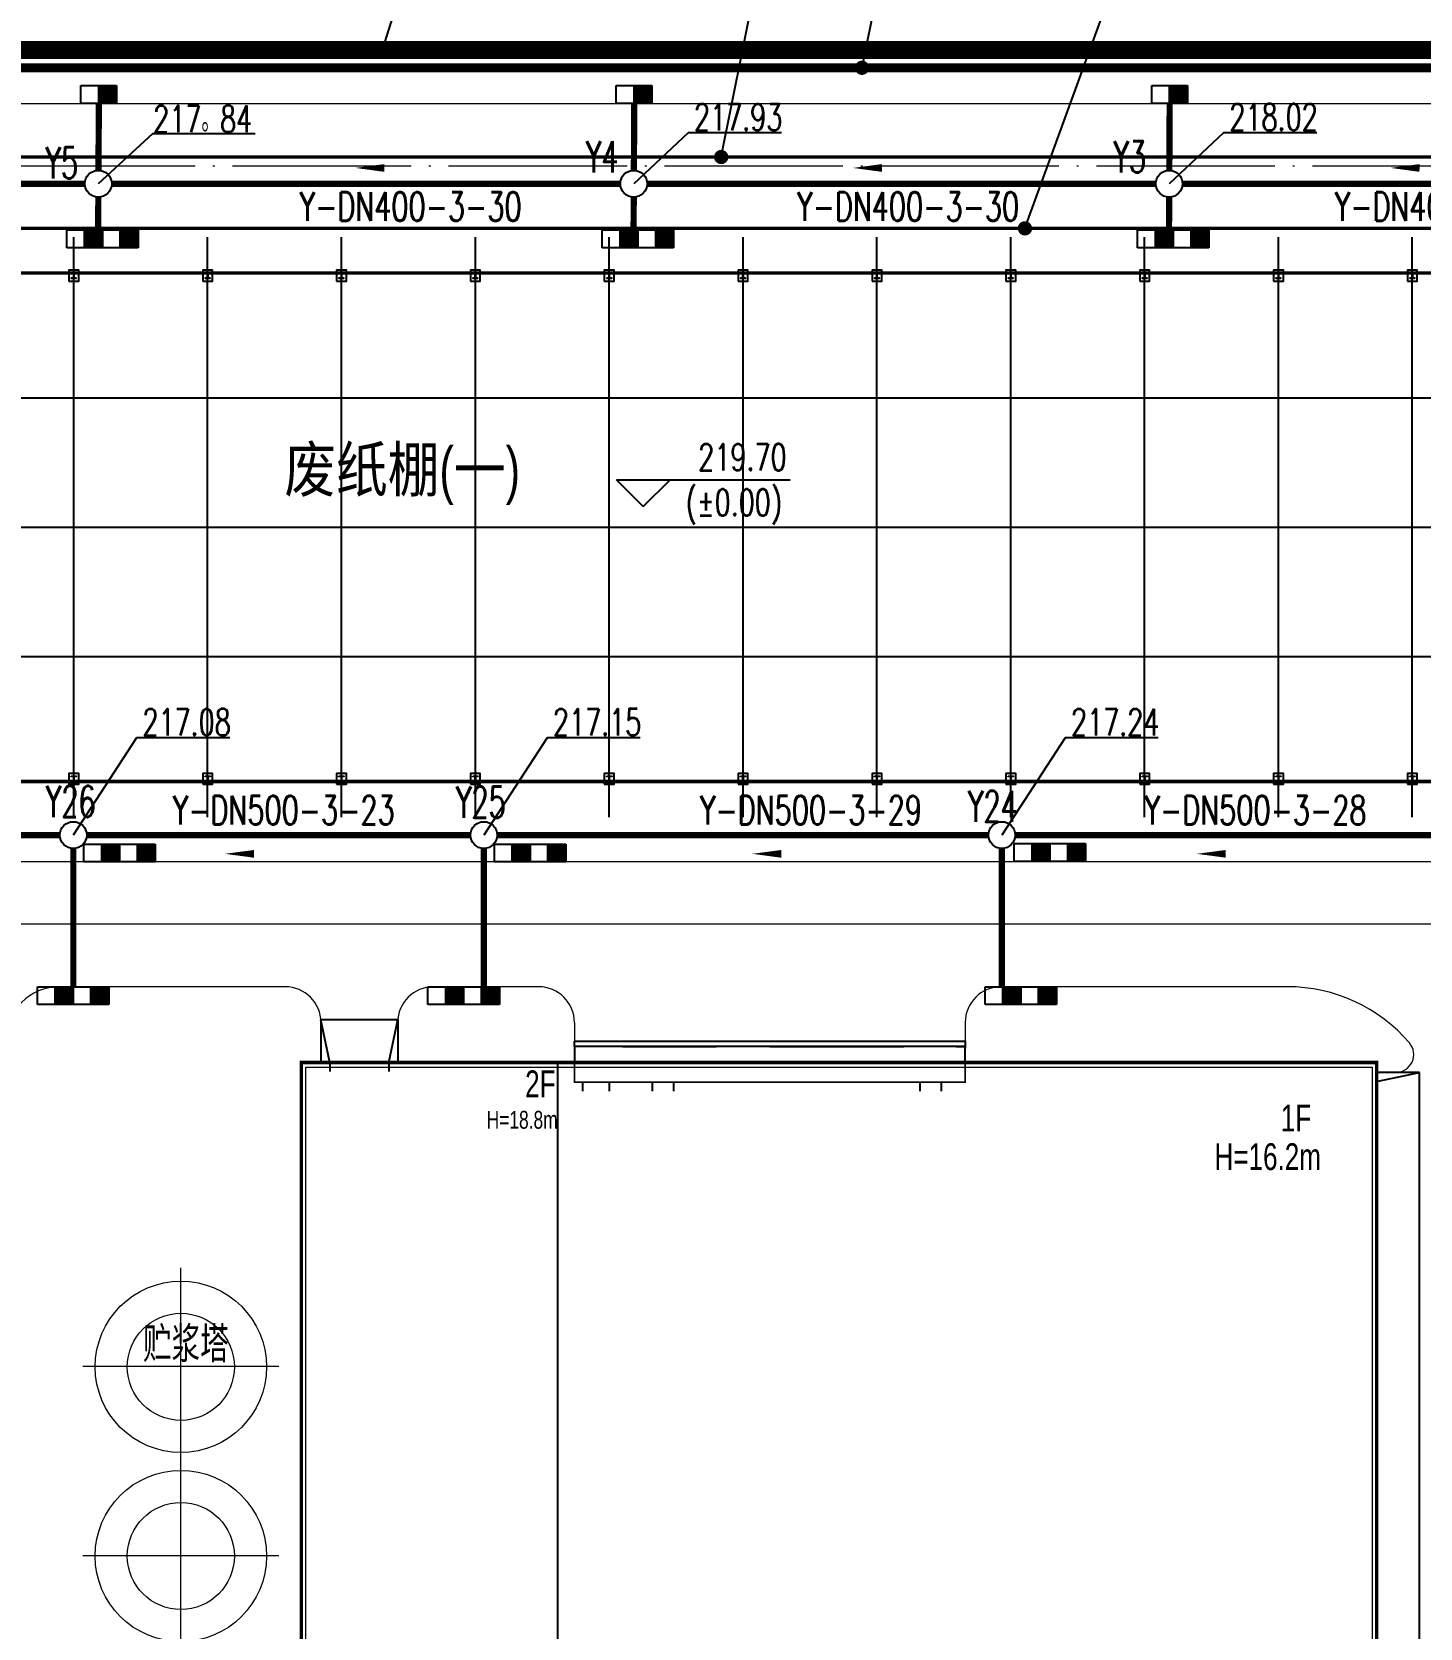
# Model space of a CAD drawing. Header units: metres. Extents: x 497246 to 997717, y 2998582 to 5998198.
# Drawn here: x 500429.8 to 500507.6, y 2999165.9 to 2999255.3 of the extents above; entities that cross this region are included whole.
import ezdxf
from ezdxf.enums import TextEntityAlignment as Align

# ---------------------------------------------------------------- set-up
doc = ezdxf.new("R2010")
doc.units = ezdxf.units.M
doc.header["$LTSCALE"] = 1000
for name, pattern in [('ACAD_ISO05W100', [34, 24, -3, 0.5, -3, 0.5, -3]), ('CENTER', [2, 1.25, -0.25, 0.25, -0.25]), ('DASH', [0.35, 0.25, -0.1]), ('DASHED', [19.05, 12.7, -6.35]), ('DOTE', [2.42, 2, -0.2, 0.02, -0.2]), ('HIDDEN', [0.375, 0.25, -0.125]), ('PHANTOM2', [31.75, 15.875, -3.175, 3.175, -3.175, 3.175, -3.175])]:
    doc.linetypes.add(name, pattern=pattern)
doc.layers.get('0').update_dxf_attribs({"linetype": 'CONTINUOUS'})
for name, color, linetype in [('COLUMN', 9, 'CONTINUOUS'), ('DIM_LEAD', 3, 'CONTINUOUS'), ('DOTE', 1, 'CENTER'), ('PIPE-雨水', 4, 'CONTINUOUS'), ('RD-红线', 7, 'CONTINUOUS'), ('TEXT_雨水', 7, 'CONTINUOUS'), ('TWT_雨水口', 4, 'CONTINUOUS'), ('WELL_雨水', 4, 'CONTINUOUS'), ('围墙', 6, 'FENCELINE2'), ('图例层', 7, 'CONTINUOUS'), ('建筑', 7, 'CONTINUOUS'), ('建筑门坡散水', 9, 'CONTINUOUS'), ('文字', 255, 'CONTINUOUS'), ('新建建筑', 2, 'CONTINUOUS'), ('用地边界', 7, 'CONTINUOUS'), ('红线', 1, 'PHANTOM2'), ('雨水标注', 100, 'CONTINUOUS')]:
    doc.layers.add(name, color=color, linetype=linetype)
doc.layers.add('建筑轴线', color=1, linetype='DOTE', lineweight=15, plot=False)
for name, color, linetype, lineweight in [('细线', 7, 'CONTINUOUS', 18), ('设备', 253, 'CONTINUOUS', 15), ('道路', 4, 'CONTINUOUS', 15), ('道路中线', 1, 'DOTE', 13)]:
    doc.layers.add(name, color=color, linetype=linetype, lineweight=lineweight)
doc.styles.add('_HZTXT', font='txt.shx', dxfattribs={"width": 0.8, "bigfont": 'HZTXT.shx'})
doc.styles.add('_TCH_DIM', font='SIMPLEX', dxfattribs={"bigfont": 'GBCBIG'})
doc.styles.add('_TWT_WELL', font='SIMPLEX', dxfattribs={"width": 0.8, "height": 3.5, "bigfont": 'HZTXT'})
doc.styles.add('HZTXT', font='txt', dxfattribs={"width": 0.7, "bigfont": 'HZTXT'})
doc.styles.add('TG_LINETYPE', font='SIMPLEX', dxfattribs={"width": 0.8, "height": 3, "bigfont": 'HZTXT'})
doc.styles.add('亨利项目总图布置_2022_8_8_t3--03$0$亨利项目总图布置_2022_8_8_t3--02$0$CEC', font='ARIALN.TTF')
doc.linetypes.add('FENCELINE2', pattern='A,6.35,-2.54,[132,ltypeshp.shx,S=2.54,R=0,X=-2.54,Y=0],-2.54,25.4', length=36.83)
doc.linetypes.add('TG_Y', pattern='A,2,-0.3,["Y",TG_LINETYPE,S=0.1,R=0,X=-0.23,Y=-0.15],0', length=2.3)

# ---------------------------------------------------------------- blocks, each defined once
blk = doc.blocks.new('A$C8b354ef7')
at = {"layer": '设备', "color": 1, "linetype": 'DOTE'}
for p, q in [((5.487, 0), (5.487, 11.015)), ((0, 5.508), (10.975, 5.508))]:
    blk.add_line(p, q, dxfattribs=at)
at = {"layer": '设备'}
blk.add_circle((5.487, 5.475), 4.8, dxfattribs=at)
at = {"layer": '设备', "linetype": 'HIDDEN'}
blk.add_circle((5.487, 5.475), 3, dxfattribs=at)
blk = doc.blocks.new('$TwtSys$00000187')
blk.add_circle((0, 0), 0.5)
blk = doc.blocks.new('$TwtSys$00000424')
for p, q in [((-500, 250), (500, 250)), ((-500, -250), (-500, 250)), ((0, -250), (0, 250)), ((500, 250), (500, -250)), ((500, -250), (-500, -250))]:
    blk.add_line(p, q)
blk.add_solid([(0, 250), (500, 250), (0, -250), (500, -250)])
blk = doc.blocks.new('$TwtSys$00000425')
for p, q in [((-1000, -250), (-1000, 250)), ((-1000, 250), (0, 250)), ((-500, -250), (-500, 250)), ((0, 250), (1000, 250)), ((0, 250), (0, -250)), ((0, -250), (0, 250)), ((500, -250), (500, 250)), ((1000, 250), (1000, -250)), ((0, -250), (-1000, -250)), ((1000, -250), (0, -250))]:
    blk.add_line(p, q)
for points in [[(-500, 250), (0, 250), (-500, -250), (0, -250)], [(500, 250), (1000, 250), (500, -250), (1000, -250)]]:
    blk.add_solid(points)

msp = doc.modelspace()

# ---------------------------------------------------------------- linework, layer by layer
at = {"color": 0}
msp.add_line((500459.255, 2999197.583), (500459.255, 2999127.083), dxfattribs=at)
at = {"layer": 'COLUMN', "color": 7}
for points in [[(500431.88, 2999241.383), (500432.43, 2999241.383), (500432.43, 2999241.983), (500431.88, 2999241.983)], [(500439.38, 2999241.383), (500439.93, 2999241.383), (500439.93, 2999241.983), (500439.38, 2999241.983)], [(500446.88, 2999241.383), (500447.43, 2999241.383), (500447.43, 2999241.983), (500446.88, 2999241.983)], [(500454.38, 2999241.383), (500454.93, 2999241.383), (500454.93, 2999241.983), (500454.38, 2999241.983)], [(500461.88, 2999241.383), (500462.43, 2999241.383), (500462.43, 2999241.983), (500461.88, 2999241.983)], [(500469.38, 2999241.383), (500469.93, 2999241.383), (500469.93, 2999241.983), (500469.38, 2999241.983)], [(500476.88, 2999241.383), (500477.43, 2999241.383), (500477.43, 2999241.983), (500476.88, 2999241.983)], [(500484.38, 2999241.383), (500484.93, 2999241.383), (500484.93, 2999241.983), (500484.38, 2999241.983)], [(500491.88, 2999241.383), (500492.43, 2999241.383), (500492.43, 2999241.983), (500491.88, 2999241.983)], [(500499.38, 2999241.383), (500499.93, 2999241.383), (500499.93, 2999241.983), (500499.38, 2999241.983)], [(500506.88, 2999241.383), (500507.43, 2999241.383), (500507.43, 2999241.983), (500506.88, 2999241.983)], [(500431.88, 2999213.183), (500432.43, 2999213.183), (500432.43, 2999213.783), (500431.88, 2999213.783)], [(500439.38, 2999213.183), (500439.93, 2999213.183), (500439.93, 2999213.783), (500439.38, 2999213.783)], [(500446.88, 2999213.183), (500447.43, 2999213.183), (500447.43, 2999213.783), (500446.88, 2999213.783)], [(500454.38, 2999213.183), (500454.93, 2999213.183), (500454.93, 2999213.783), (500454.38, 2999213.783)], [(500461.88, 2999213.183), (500462.43, 2999213.183), (500462.43, 2999213.783), (500461.88, 2999213.783)], [(500469.38, 2999213.183), (500469.93, 2999213.183), (500469.93, 2999213.783), (500469.38, 2999213.783)], [(500476.88, 2999213.183), (500477.43, 2999213.183), (500477.43, 2999213.783), (500476.88, 2999213.783)], [(500484.38, 2999213.183), (500484.93, 2999213.183), (500484.93, 2999213.783), (500484.38, 2999213.783)], [(500491.88, 2999213.183), (500492.43, 2999213.183), (500492.43, 2999213.783), (500491.88, 2999213.783)], [(500499.38, 2999213.183), (500499.93, 2999213.183), (500499.93, 2999213.783), (500499.38, 2999213.783)], [(500506.88, 2999213.183), (500507.43, 2999213.183), (500507.43, 2999213.783), (500506.88, 2999213.783)]]:
    msp.add_lwpolyline(points, close=True, dxfattribs=at)
for points in [[(500432.015, 2999241.833), (500432.295, 2999241.833), (500432.295, 2999241.821), (500432.16, 2999241.821), (500432.16, 2999241.545), (500432.295, 2999241.545), (500432.295, 2999241.533), (500432.015, 2999241.533), (500432.015, 2999241.545), (500432.15, 2999241.545), (500432.15, 2999241.821), (500432.015, 2999241.821), (500432.015, 2999241.833)], [(500439.515, 2999241.833), (500439.795, 2999241.833), (500439.795, 2999241.821), (500439.66, 2999241.821), (500439.66, 2999241.545), (500439.795, 2999241.545), (500439.795, 2999241.533), (500439.515, 2999241.533), (500439.515, 2999241.545), (500439.65, 2999241.545), (500439.65, 2999241.821), (500439.515, 2999241.821), (500439.515, 2999241.833)], [(500447.015, 2999241.833), (500447.295, 2999241.833), (500447.295, 2999241.821), (500447.16, 2999241.821), (500447.16, 2999241.545), (500447.295, 2999241.545), (500447.295, 2999241.533), (500447.015, 2999241.533), (500447.015, 2999241.545), (500447.15, 2999241.545), (500447.15, 2999241.821), (500447.015, 2999241.821), (500447.015, 2999241.833)], [(500454.515, 2999241.833), (500454.795, 2999241.833), (500454.795, 2999241.821), (500454.66, 2999241.821), (500454.66, 2999241.545), (500454.795, 2999241.545), (500454.795, 2999241.533), (500454.515, 2999241.533), (500454.515, 2999241.545), (500454.65, 2999241.545), (500454.65, 2999241.821), (500454.515, 2999241.821), (500454.515, 2999241.833)], [(500462.015, 2999241.833), (500462.295, 2999241.833), (500462.295, 2999241.821), (500462.16, 2999241.821), (500462.16, 2999241.545), (500462.295, 2999241.545), (500462.295, 2999241.533), (500462.015, 2999241.533), (500462.015, 2999241.545), (500462.15, 2999241.545), (500462.15, 2999241.821), (500462.015, 2999241.821), (500462.015, 2999241.833)], [(500469.515, 2999241.833), (500469.795, 2999241.833), (500469.795, 2999241.821), (500469.66, 2999241.821), (500469.66, 2999241.545), (500469.795, 2999241.545), (500469.795, 2999241.533), (500469.515, 2999241.533), (500469.515, 2999241.545), (500469.65, 2999241.545), (500469.65, 2999241.821), (500469.515, 2999241.821), (500469.515, 2999241.833)], [(500477.015, 2999241.833), (500477.295, 2999241.833), (500477.295, 2999241.821), (500477.16, 2999241.821), (500477.16, 2999241.545), (500477.295, 2999241.545), (500477.295, 2999241.533), (500477.015, 2999241.533), (500477.015, 2999241.545), (500477.15, 2999241.545), (500477.15, 2999241.821), (500477.015, 2999241.821), (500477.015, 2999241.833)], [(500484.515, 2999241.833), (500484.795, 2999241.833), (500484.795, 2999241.821), (500484.66, 2999241.821), (500484.66, 2999241.545), (500484.795, 2999241.545), (500484.795, 2999241.533), (500484.515, 2999241.533), (500484.515, 2999241.545), (500484.65, 2999241.545), (500484.65, 2999241.821), (500484.515, 2999241.821), (500484.515, 2999241.833)], [(500492.015, 2999241.833), (500492.295, 2999241.833), (500492.295, 2999241.821), (500492.16, 2999241.821), (500492.16, 2999241.545), (500492.295, 2999241.545), (500492.295, 2999241.533), (500492.015, 2999241.533), (500492.015, 2999241.545), (500492.15, 2999241.545), (500492.15, 2999241.821), (500492.015, 2999241.821), (500492.015, 2999241.833)], [(500499.515, 2999241.833), (500499.795, 2999241.833), (500499.795, 2999241.821), (500499.66, 2999241.821), (500499.66, 2999241.545), (500499.795, 2999241.545), (500499.795, 2999241.533), (500499.515, 2999241.533), (500499.515, 2999241.545), (500499.65, 2999241.545), (500499.65, 2999241.821), (500499.515, 2999241.821), (500499.515, 2999241.833)], [(500507.015, 2999241.833), (500507.295, 2999241.833), (500507.295, 2999241.821), (500507.16, 2999241.821), (500507.16, 2999241.545), (500507.295, 2999241.545), (500507.295, 2999241.533), (500507.015, 2999241.533), (500507.015, 2999241.545), (500507.15, 2999241.545), (500507.15, 2999241.821), (500507.015, 2999241.821), (500507.015, 2999241.833)], [(500432.015, 2999213.633), (500432.295, 2999213.633), (500432.295, 2999213.621), (500432.16, 2999213.621), (500432.16, 2999213.345), (500432.295, 2999213.345), (500432.295, 2999213.333), (500432.015, 2999213.333), (500432.015, 2999213.345), (500432.15, 2999213.345), (500432.15, 2999213.621), (500432.015, 2999213.621), (500432.015, 2999213.633)], [(500439.515, 2999213.633), (500439.795, 2999213.633), (500439.795, 2999213.621), (500439.66, 2999213.621), (500439.66, 2999213.345), (500439.795, 2999213.345), (500439.795, 2999213.333), (500439.515, 2999213.333), (500439.515, 2999213.345), (500439.65, 2999213.345), (500439.65, 2999213.621), (500439.515, 2999213.621), (500439.515, 2999213.633)], [(500447.015, 2999213.633), (500447.295, 2999213.633), (500447.295, 2999213.621), (500447.16, 2999213.621), (500447.16, 2999213.345), (500447.295, 2999213.345), (500447.295, 2999213.333), (500447.015, 2999213.333), (500447.015, 2999213.345), (500447.15, 2999213.345), (500447.15, 2999213.621), (500447.015, 2999213.621), (500447.015, 2999213.633)], [(500454.515, 2999213.633), (500454.795, 2999213.633), (500454.795, 2999213.621), (500454.66, 2999213.621), (500454.66, 2999213.345), (500454.795, 2999213.345), (500454.795, 2999213.333), (500454.515, 2999213.333), (500454.515, 2999213.345), (500454.65, 2999213.345), (500454.65, 2999213.621), (500454.515, 2999213.621), (500454.515, 2999213.633)], [(500462.015, 2999213.633), (500462.295, 2999213.633), (500462.295, 2999213.621), (500462.16, 2999213.621), (500462.16, 2999213.345), (500462.295, 2999213.345), (500462.295, 2999213.333), (500462.015, 2999213.333), (500462.015, 2999213.345), (500462.15, 2999213.345), (500462.15, 2999213.621), (500462.015, 2999213.621), (500462.015, 2999213.633)], [(500469.515, 2999213.633), (500469.795, 2999213.633), (500469.795, 2999213.621), (500469.66, 2999213.621), (500469.66, 2999213.345), (500469.795, 2999213.345), (500469.795, 2999213.333), (500469.515, 2999213.333), (500469.515, 2999213.345), (500469.65, 2999213.345), (500469.65, 2999213.621), (500469.515, 2999213.621), (500469.515, 2999213.633)], [(500477.015, 2999213.633), (500477.295, 2999213.633), (500477.295, 2999213.621), (500477.16, 2999213.621), (500477.16, 2999213.345), (500477.295, 2999213.345), (500477.295, 2999213.333), (500477.015, 2999213.333), (500477.015, 2999213.345), (500477.15, 2999213.345), (500477.15, 2999213.621), (500477.015, 2999213.621), (500477.015, 2999213.633)], [(500484.515, 2999213.633), (500484.795, 2999213.633), (500484.795, 2999213.621), (500484.66, 2999213.621), (500484.66, 2999213.345), (500484.795, 2999213.345), (500484.795, 2999213.333), (500484.515, 2999213.333), (500484.515, 2999213.345), (500484.65, 2999213.345), (500484.65, 2999213.621), (500484.515, 2999213.621), (500484.515, 2999213.633)], [(500492.015, 2999213.633), (500492.295, 2999213.633), (500492.295, 2999213.621), (500492.16, 2999213.621), (500492.16, 2999213.345), (500492.295, 2999213.345), (500492.295, 2999213.333), (500492.015, 2999213.333), (500492.015, 2999213.345), (500492.15, 2999213.345), (500492.15, 2999213.621), (500492.015, 2999213.621), (500492.015, 2999213.633)], [(500499.515, 2999213.633), (500499.795, 2999213.633), (500499.795, 2999213.621), (500499.66, 2999213.621), (500499.66, 2999213.345), (500499.795, 2999213.345), (500499.795, 2999213.333), (500499.515, 2999213.333), (500499.515, 2999213.345), (500499.65, 2999213.345), (500499.65, 2999213.621), (500499.515, 2999213.621), (500499.515, 2999213.633)], [(500507.015, 2999213.633), (500507.295, 2999213.633), (500507.295, 2999213.621), (500507.16, 2999213.621), (500507.16, 2999213.345), (500507.295, 2999213.345), (500507.295, 2999213.333), (500507.015, 2999213.333), (500507.015, 2999213.345), (500507.15, 2999213.345), (500507.15, 2999213.621), (500507.015, 2999213.621), (500507.015, 2999213.633)]]:
    msp.add_lwpolyline(points, dxfattribs=at)
at = {"layer": 'DIM_LEAD'}
for p, q in [((500449.46, 2999254.333), (500454.171, 2999269.404)), ((500468.431, 2999248.333), (500472.664, 2999269.513)), ((500476.32, 2999253.333), (500477.928, 2999261.277)), ((500485.45, 2999244.333), (500491.628, 2999261.302))]:
    msp.add_line(p, q, dxfattribs=at)
at = {"layer": 'DIM_LEAD', "const_width": 0.4}
for points in [[(500449.401, 2999254.142, 1), (500449.52, 2999254.524, 1)], [(500476.3, 2999253.134, 1), (500476.341, 2999253.532, 1)], [(500468.392, 2999248.137, 1), (500468.47, 2999248.529, 1)], [(500485.424, 2999244.134, 1), (500485.476, 2999244.531, 1)]]:
    msp.add_lwpolyline(points, format="xyb", close=True, dxfattribs=at)
at = {"layer": 'DOTE'}
for p, q in [((500432.155, 2999211.333), (500432.155, 2999243.833)), ((500439.655, 2999211.333), (500439.655, 2999243.833)), ((500447.155, 2999211.333), (500447.155, 2999243.833)), ((500454.655, 2999211.333), (500454.655, 2999243.833)), ((500462.155, 2999211.333), (500462.155, 2999243.833)), ((500469.655, 2999211.333), (500469.655, 2999243.833)), ((500477.155, 2999211.333), (500477.155, 2999243.833)), ((500484.655, 2999211.333), (500484.655, 2999243.833)), ((500492.155, 2999211.333), (500492.155, 2999243.833)), ((500499.655, 2999211.333), (500499.655, 2999243.833)), ((500507.155, 2999211.333), (500507.155, 2999243.833)), ((500340.155, 2999241.833), (500547.155, 2999241.833)), ((500340.155, 2999234.833), (500547.155, 2999234.833)), ((500340.155, 2999227.583), (500547.155, 2999227.583)), ((500340.155, 2999220.333), (500547.155, 2999220.333)), ((500340.155, 2999213.333), (500547.155, 2999213.333))]:
    msp.add_line(p, q, dxfattribs=at)
at = {"layer": 'PIPE-雨水', "color": 0, "linetype": 'TG_Y', "ltscale": 2.5, "const_width": 0.35}
for points in [[(500433.539, 2999247.583), (500433.56, 2999251.333)], [(500463.539, 2999247.583), (500463.56, 2999251.333)], [(500493.539, 2999247.583), (500493.56, 2999251.333)], [(500433.521, 2999244.248), (500433.531, 2999246.083)], [(500463.521, 2999244.248), (500463.531, 2999246.083)], [(500493.521, 2999244.248), (500493.531, 2999246.083)]]:
    msp.add_lwpolyline(points, dxfattribs=at)
at = {"layer": 'PIPE-雨水', "color": 70, "linetype": 'ByBlock'}
for points in [[(500452.42, 2999247.713, 0, 0, 0), (500447.937, 2999247.72, 0, 0.432, 0), (500449.557, 2999247.717, 0, 0, 0)], [(500480.296, 2999247.713, 0, 0, 0), (500475.813, 2999247.72, 0, 0.432, 0), (500477.433, 2999247.717, 0, 0, 0)], [(500510.42, 2999247.713, 0, 0, 0), (500505.937, 2999247.72, 0, 0.432, 0), (500507.557, 2999247.717, 0, 0, 0)], [(500445.116, 2999209.277, 0, 0, 0), (500440.633, 2999209.283, 0, 0.432, 0), (500442.253, 2999209.281, 0, 0, 0)], [(500474.658, 2999209.277, 0, 0, 0), (500470.175, 2999209.283, 0, 0.432, 0), (500471.795, 2999209.281, 0, 0, 0)], [(500499.567, 2999209.277, 0, 0, 0), (500495.084, 2999209.283, 0, 0.432, 0), (500496.704, 2999209.281, 0, 0, 0)]]:
    msp.add_lwpolyline(points, format="xyseb", dxfattribs=at)
at = {"layer": 'PIPE-雨水', "color": 0, "linetype": 'TG_Y', "ltscale": 0.005, "const_width": 0.35}
for points in [[(500404.28, 2999246.833), (500432.78, 2999246.833)], [(500434.28, 2999246.833), (500462.78, 2999246.833)], [(500464.28, 2999246.833), (500492.78, 2999246.833)], [(500494.28, 2999246.833), (500522.78, 2999246.833)], [(500408.88, 2999210.333), (500431.38, 2999210.333)], [(500432.88, 2999210.333), (500454.38, 2999210.333)], [(500455.88, 2999210.333), (500483.405, 2999210.333)], [(500484.905, 2999210.333), (500511.405, 2999210.333)]]:
    msp.add_lwpolyline(points, dxfattribs=at)
at = {"layer": 'PIPE-雨水', "color": 0, "linetype": 'TG_Y', "ltscale": 0.003, "const_width": 0.35}
for points in [[(500432.13, 2999209.583), (500432.13, 2999201.832)], [(500455.13, 2999209.583), (500455.13, 2999201.832)], [(500484.155, 2999209.583), (500484.155, 2999201.846)]]:
    msp.add_lwpolyline(points, dxfattribs=at)
at = {"layer": 'RD-红线', "ltscale": 0.1}
msp.add_lwpolyline([(500146.938, 2999232.918), (500146.888, 2999234.333, -0.414214), (500166.888, 2999254.333), (500562.501, 2999254.333)], format="xyb", dxfattribs=at)
msp.add_lwpolyline([(500146.938, 2999232.918), (500146.888, 2999234.333, -0.414214), (500166.888, 2999254.333), (500562.501, 2999254.333)], format="xyb", dxfattribs=at)
at = {"layer": '围墙', "ltscale": 0.3, "const_width": 0.5, "flags": 128}
msp.add_lwpolyline([(500150.486, 2999162.67, 0.01723), (500147.937, 2999232.971), (500147.888, 2999234.35, -0.413944), (500166.888, 2999253.333), (500541.381, 2999253.333)], format="xyb", dxfattribs=at)
at = {"layer": '图例层', "color": 1, "linetype": 'DASHED', "ltscale": 0.5}
msp.add_line((500165.399, 2999248.333), (500551.155, 2999248.333), dxfattribs=at)
at = {"layer": '图例层', "color": 1, "linetype": 'DASHED', "ltscale": 0.5, "const_width": 0.2}
msp.add_lwpolyline([(500170.866, 2999248.333), (500554.858, 2999248.333)], dxfattribs=at)
at = {"layer": '图例层', "color": 11, "linetype": 'DASH', "ltscale": 20, "const_width": 0.2, "flags": 128}
msp.add_lwpolyline([(500171.239, 2999244.333), (500552.131, 2999244.333)], dxfattribs=at)
at = {"layer": '建筑'}
msp.add_line((500459.255, 2999197.583), (500459.255, 2999127.083), dxfattribs=at)
at = {"layer": '建筑', "linetype": 'Continuous', "const_width": 0.1}
for points in [[(500342.155, 2999213.333), (500545.155, 2999213.333), (500545.155, 2999241.833), (500342.155, 2999241.833)], [(500444.905, 2999197.583), (500460.205, 2999197.583), (500460.205, 2999196.483), (500482.105, 2999196.483), (500482.105, 2999197.583), (500505.155, 2999197.583), (500505.155, 2999127.083), (500482.105, 2999127.083), (500482.105, 2999128.183), (500460.205, 2999128.183), (500460.205, 2999127.083), (500444.905, 2999127.083)]]:
    msp.add_lwpolyline(points, close=True, dxfattribs=at)
at = {"layer": '建筑轴线', "ltscale": 3}
msp.add_lwpolyline([(500445.155, 2999197.333), (500504.905, 2999197.333), (500504.905, 2999127.333), (500445.155, 2999127.333)], close=True, dxfattribs=at)
at = {"layer": '建筑轴线', "ltscale": 0.003}
msp.add_lwpolyline([(500445.155, 2999197.333), (500504.905, 2999197.333), (500504.905, 2999127.333), (500445.155, 2999127.333)], close=True, dxfattribs=at)
at = {"layer": '建筑门坡散水', "linetype": 'Continuous'}
for p, q in [((500450.305, 2999199.983), (500446.005, 2999199.983)), ((500446.005, 2999199.983), (500446.005, 2999197.583)), ((500446.505, 2999197.583), (500446.005, 2999199.983)), ((500449.805, 2999197.583), (500450.305, 2999199.983)), ((500450.305, 2999199.983), (500450.305, 2999197.583)), ((500460.205, 2999198.783), (500482.105, 2999198.783)), ((500460.205, 2999198.483), (500460.205, 2999198.783)), ((500460.205, 2999198.483), (500460.205, 2999198.383)), ((500482.105, 2999198.483), (500460.205, 2999198.483)), ((500460.205, 2999198.383), (500460.205, 2999197.583)), ((500462.905, 2999198.483), (500468.155, 2999198.483)), ((500471.155, 2999198.483), (500478.655, 2999198.483)), ((500481.605, 2999198.483), (500482.105, 2999198.483)), ((500482.105, 2999198.783), (500482.105, 2999198.483)), ((500482.105, 2999198.483), (500482.105, 2999198.383)), ((500482.105, 2999197.583), (500482.105, 2999198.383)), ((500446.505, 2999197.583), (500446.505, 2999197.083)), ((500449.805, 2999197.583), (500449.805, 2999197.083)), ((500460.655, 2999196.483), (500460.655, 2999195.983)), ((500462.155, 2999196.483), (500462.155, 2999195.983)), ((500464.555, 2999196.483), (500464.555, 2999195.983)), ((500465.755, 2999196.483), (500465.755, 2999195.983)), ((500479.555, 2999196.483), (500479.555, 2999195.983)), ((500480.755, 2999196.483), (500480.755, 2999195.983)), ((500507.555, 2999197.033), (500505.155, 2999197.033)), ((500505.155, 2999196.533), (500507.555, 2999197.033)), ((500507.555, 2999127.633), (500507.555, 2999197.033))]:
    msp.add_line(p, q, dxfattribs=at)
at = {"layer": '文字', "color": 0}
for p, q in [((500464.064, 2999228.748), (500462.564, 2999230.248)), ((500462.564, 2999230.248), (500472.292, 2999230.248)), ((500464.064, 2999228.748), (500465.564, 2999230.248))]:
    msp.add_line(p, q, dxfattribs=at)
at = {"layer": '新建建筑', "color": 0, "linetype": 'Continuous', "const_width": 0.2}
for points in [[(500342.155, 2999213.333), (500545.155, 2999213.333), (500545.155, 2999241.833), (500342.155, 2999241.833)], [(500444.905, 2999197.583), (500505.155, 2999197.583), (500505.155, 2999127.083), (500444.905, 2999127.083)]]:
    msp.add_lwpolyline(points, close=True, dxfattribs=at)
at = {"layer": '用地边界', "color": 0}
msp.add_lwpolyline([(500662.304, 2999254.333), (500166.888, 2999254.333, 0.414214), (500146.888, 2999234.333), (500146.938, 2999232.918, -0.017235), (500149.486, 2999162.668), (500149.784, 2998995.296), (500153.329, 2998970.302), (500153.41, 2998924.833, 0.37059), (500170.397, 2998905.061), (500171.584, 2998904.916), (500173.41, 2998904.833), (500240.418, 2998904.833), (500265.418, 2998901.333), (500622.522, 2998901.333)], format="xyb", dxfattribs=at)
at = {"layer": '红线', "color": 1, "linetype": 'ACAD_ISO05W100', "flags": 128}
for const_width in [1, 1, 1, 1, 0.7, 0.7, 0.7, 0.7]:
    msp.add_lwpolyline([(500559.448, 2999254.333), (500566.152, 2999158.941), (500571.746, 2999129.26), (500579.162, 2999023.723), (500577.774, 2998993.552), (500584.254, 2998901.333), (500265.418, 2998901.333), (500240.418, 2998904.833), (500173.41, 2998904.833), (500171.584, 2998904.916), (500170.397, 2998905.061, -0.37059), (500153.41, 2998924.833), (500153.329, 2998970.302), (500149.784, 2998995.296), (500149.486, 2999162.668, 0.017235), (500146.938, 2999232.918), (500146.888, 2999234.333, -0.414214), (500166.888, 2999254.333), (500559.448, 2999254.333)], format="xyb", close=True, dxfattribs=dict(at, const_width=const_width))
at = {"layer": '道路', "linetype": 'ByBlock', "lineweight": 0, "ltscale": 0.2}
for p, q in [((500165.46, 2999251.333), (500538.553, 2999251.333)), ((500344.655, 2999244.333), (500542.655, 2999244.333)), ((500344.655, 2999244.333), (500542.655, 2999244.333)), ((500542.155, 2999208.833), (500344.655, 2999208.833)), ((500444.005, 2999201.833), (500431.355, 2999201.833)), ((500458.205, 2999201.833), (500452.305, 2999201.833)), ((500500.155, 2999201.833), (500484.105, 2999201.833)), ((500446.005, 2999199.833), (500446.005, 2999197.583)), ((500450.305, 2999199.833), (500450.305, 2999197.583)), ((500460.205, 2999199.833), (500460.205, 2999197.583)), ((500482.105, 2999199.833), (500482.105, 2999197.583)), ((500506.234, 2999197.033), (500505.155, 2999197.033))]:
    msp.add_line(p, q, dxfattribs=at)
for centre, radius, start, end in [((500431.355, 2999198.833), 3, 90, 180), ((500444.005, 2999199.833), 2, 0, 90), ((500452.305, 2999199.833), 2, 90, 180), ((500458.205, 2999199.833), 2, 0, 90), ((500484.105, 2999199.833), 2, 90, 180)]:
    msp.add_arc(centre, radius, start, end, dxfattribs=at)
at = {"layer": '道路', "linetype": 'ByBlock', "ltscale": 0.2}
for centre, radius, start, end in [((500500.155, 2999192.833), 9, 40.54126, 90), ((500506.234, 2999198.033), 1, 270, 40.54126)]:
    msp.add_arc(centre, radius, start, end, dxfattribs=at)
at = {"layer": '道路中线', "ltscale": 0.005}
for p, q in [((500332.155, 2999247.833), (500551.155, 2999247.833)), ((500332.155, 2999247.833), (500551.155, 2999247.833)), ((500552.52, 2999205.333), (500332.155, 2999205.333))]:
    msp.add_line(p, q, dxfattribs=at)
at = {"layer": '道路中线', "ltscale": 5}
msp.add_line((500551.155, 2999205.333), (500332.155, 2999205.333), dxfattribs=at)
at = {"layer": '雨水标注', "color": 70}
for p, q in [((500436.575, 2999249.635), (500433.53, 2999246.833)), ((500442.318, 2999249.635), (500436.575, 2999249.635)), ((500466.575, 2999249.68), (500463.53, 2999246.833)), ((500471.8, 2999249.68), (500466.575, 2999249.68)), ((500496.575, 2999249.68), (500493.53, 2999246.833)), ((500501.8, 2999249.68), (500496.575, 2999249.68)), ((500435.672, 2999215.777), (500432.13, 2999210.333)), ((500440.897, 2999215.777), (500435.672, 2999215.777)), ((500458.672, 2999215.777), (500455.13, 2999210.333)), ((500463.897, 2999215.777), (500458.672, 2999215.777)), ((500487.697, 2999215.777), (500484.155, 2999210.333)), ((500492.922, 2999215.777), (500487.697, 2999215.777))]:
    msp.add_line(p, q, dxfattribs=at)

# ---------------------------------------------------------------- block references
at = {"layer": 'TWT_雨水口', "xscale": 0.002, "yscale": 0.002, "zscale": 0.002}
for name, p in [('$TwtSys$00000424', (500433.553, 2999251.834)), ('$TwtSys$00000424', (500463.553, 2999251.834)), ('$TwtSys$00000424', (500493.553, 2999251.834)), ('$TwtSys$00000425', (500433.761, 2999243.748)), ('$TwtSys$00000425', (500463.761, 2999243.748)), ('$TwtSys$00000425', (500493.761, 2999243.748)), ('$TwtSys$00000425', (500434.719, 2999209.333)), ('$TwtSys$00000425', (500457.723, 2999209.333)), ('$TwtSys$00000425', (500486.846, 2999209.358)), ('$TwtSys$00000425', (500432.115, 2999201.333)), ('$TwtSys$00000425', (500454, 2999201.333)), ('$TwtSys$00000425', (500485.212, 2999201.334))]:
    msp.add_blockref(name, p, dxfattribs=at)
at = {"layer": 'WELL_雨水', "xscale": 1.5, "yscale": 1.5, "zscale": 1.5}
for p in [(500433.53, 2999246.833), (500463.53, 2999246.833), (500493.53, 2999246.833), (500432.13, 2999210.333), (500455.13, 2999210.333), (500484.155, 2999210.333)]:
    msp.add_blockref('$TwtSys$00000187', p, dxfattribs=at)
at = {"layer": '细线', "linetype": 'Continuous'}
for p in [(500432.668, 2999175.058), (500432.668, 2999164.458)]:
    msp.add_blockref('A$C8b354ef7', p, dxfattribs=at)

# ---------------------------------------------------------------- texts
at = {"style": '_HZTXT', "width": 0.8}
msp.add_text('贮浆塔', height=2, rotation=0, dxfattribs=at).set_placement((500438.434, 2999181.795), align=Align.MIDDLE_CENTER)
at = {"layer": 'PIPE-雨水', "color": 70, "style": 'HZTXT', "width": 0.7}
for s, p in [('Y-DN400-3-30', (500451.032, 2999245.557, 20.881)), ('Y-DN400-3-30', (500478.907, 2999245.557, 20.881)), ('Y-DN400-3-30', (500509.032, 2999245.557, 20.881)), ('Y-DN500-3-23', (500443.923, 2999211.732, 20.881)), ('Y-DN500-3-29', (500473.465, 2999211.732, 20.881)), ('Y-DN500-3-28', (500498.374, 2999211.732, 20.881))]:
    msp.add_text(s, height=1.6, dxfattribs=at).set_placement(p, align=Align.MIDDLE)
at = {"layer": 'TEXT_雨水', "style": '_TWT_WELL', "width": 0.64}
for s, p in [('Y4', (500460.858, 2999247.47)), ('Y3', (500490.417, 2999247.471)), ('Y5', (500430.575, 2999247.133)), ('Y26', (500430.596, 2999211.342)), ('Y25', (500453.579, 2999211.302)), ('Y24', (500482.265, 2999211.071))]:
    msp.add_text(s, height=1.75, dxfattribs=at).set_placement(p)
at = {"layer": '文字', "color": 7, "style": '亨利项目总图布置_2022_8_8_t3--03$0$亨利项目总图布置_2022_8_8_t3--02$0$CEC', "width": 0.85}
for s, height, p in [('废纸棚(一)', 2.5, (500443.946, 2999229.578)), ('2F', 1.5, (500457.444, 2999195.645)), ('H=18.8m', 1, (500455.29, 2999193.879)), ('1F', 1.5, (500499.784, 2999193.726)), ('H=16.2m', 1.5, (500496.071, 2999191.562))]:
    msp.add_text(s, height=height, dxfattribs=at).set_placement(p)
at = {"layer": '文字', "color": 0, "style": '_TCH_DIM', "width": 0.705882}
for s, p in [('219.70', (500467.142, 2999230.773)), ('(%%P0.00)', (500466.442, 2999228.235))]:
    msp.add_text(s, height=1.4875, dxfattribs=at).set_placement(p)
at = {"layer": '雨水标注', "color": 70, "style": 'HZTXT', "width": 0.7}
for s, p in [('217。84', (500439.381, 2999250.468, 20.881)), ('217.93', (500469.381, 2999250.565, 20.881)), ('218.02', (500499.381, 2999250.565, 20.881)), ('217.08', (500438.478, 2999216.662, 20.881)), ('217.15', (500461.478, 2999216.662, 20.881)), ('217.24', (500490.503, 2999216.662, 20.881))]:
    msp.add_text(s, height=1.5, dxfattribs=at).set_placement(p, align=Align.MIDDLE)

doc.saveas('drawing.dxf')
